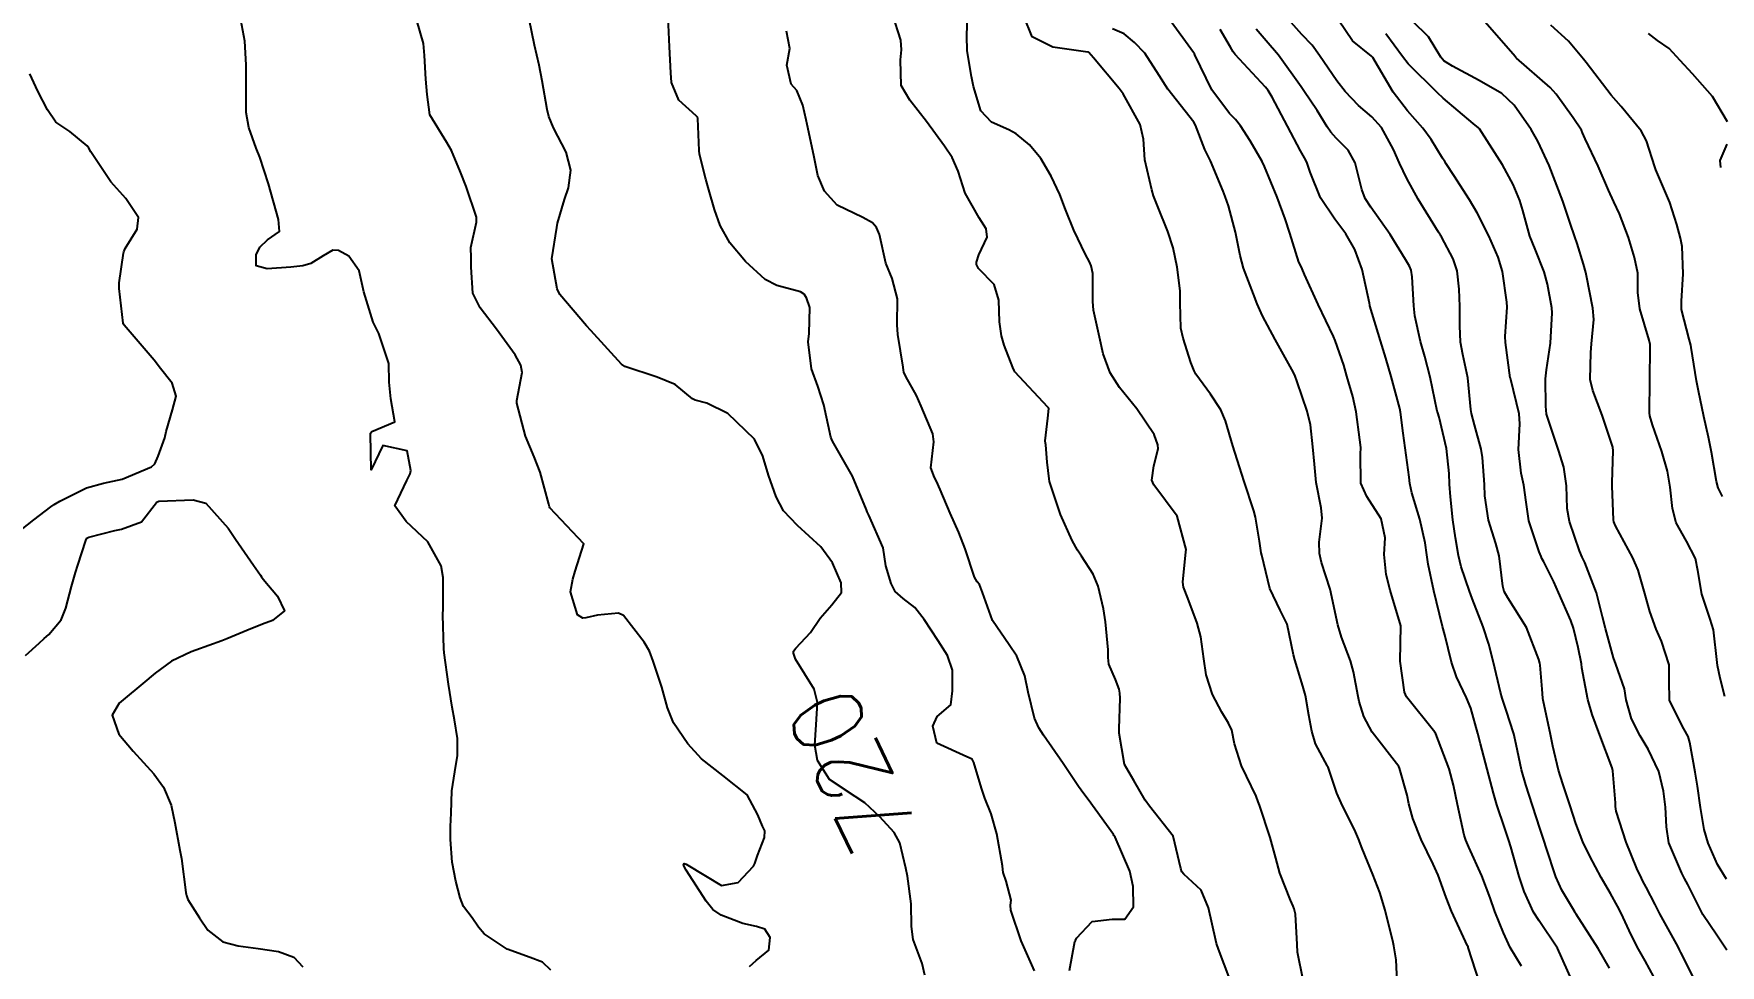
# Model space of a CAD drawing. Header units: metres. Extents: x 318500 to 325275, y 7408834 to 7428799.
# Drawn here: x 319981.1 to 320076, y 7413653.5 to 7413705.9 of the extents above; entities that cross this region are included whole.
import ezdxf
from ezdxf.enums import TextEntityAlignment as Align

# ---------------------------------------------------------------- set-up
doc = ezdxf.new("R2010")
doc.units = ezdxf.units.M
doc.header["$MEASUREMENT"] = 0
for name, color, linetype in [('Cotas', 45, 'Continuous'), ('Curvas de Nivel 1m', 11, 'Continuous'), ('Curvas de Nivel 5m', 15, 'Continuous')]:
    doc.layers.add(name, color=color, linetype=linetype)
doc.styles.add('Style-STANDARD', font='STANDARD.shx')

msp = doc.modelspace()

# ---------------------------------------------------------------- linework, layer by layer
at = {"layer": 'Curvas de Nivel 1m', "flags": 128}
for points, elevation in [([(320010.225, 7413653.245), (320009.757, 7413653.698), (320009.055, 7413653.966), (320007.767, 7413654.427), (320006.466, 7413655.3), (320006.152, 7413655.673), (320005.789, 7413656.2), (320005.315, 7413656.835), (320005.121, 7413657.32), (320004.885, 7413658.253), (320004.668, 7413659.327), (320004.57, 7413660.609), (320004.585, 7413661.329), (320004.612, 7413662.073), (320004.661, 7413663.328), (320004.815, 7413664.408), (320004.977, 7413665.324), (320004.967, 7413666.281), (320004.794, 7413667.327), (320004.663, 7413668.045), (320004.475, 7413669.332), (320004.231, 7413671.091), (320004.21, 7413671.337), (320004.141, 7413673.215), (320004.146, 7413673.338), (320004.163, 7413673.48), (320004.168, 7413675.338), (320004.05, 7413675.987), (320003.302, 7413677.348), (320002.087, 7413678.475), (320001.447, 7413679.37), (320002.114, 7413680.79), (320002.319, 7413681.157), (320002.339, 7413681.358), (320002.137, 7413682.464), (320000.766, 7413682.756), (320000.12, 7413681.39), (320000.076, 7413683.391), (320000.086, 7413683.456), (320000.152, 7413683.548), (320001.453, 7413684.079), (320001.223, 7413685.374), (320001.133, 7413686.319), (320001.106, 7413687.376), (320000.548, 7413689.063), (320000.378, 7413689.388), (320000.234, 7413689.683), (319999.712, 7413691.398), (319999.446, 7413692.576), (319998.866, 7413693.411), (319998.285, 7413693.722), (319997.96, 7413693.749), (319997.414, 7413693.429), (319996.717, 7413692.994), (319996.274, 7413692.855), (319995.607, 7413692.783), (319994.272, 7413692.688), (319993.658, 7413692.863), (319993.64, 7413693.48), (319993.858, 7413693.905), (319994.293, 7413694.326), (319994.963, 7413694.797), (319994.905, 7413695.461), (319994.34, 7413697.47), (319993.851, 7413698.973), (319993.648, 7413699.481), (319993.23, 7413700.634), (319993.091, 7413701.489), (319993.078, 7413702.822), (319993.086, 7413703.49), (319993.095, 7413704.158), (319993.006, 7413705.492), (319992.672, 7413707.292)], 718), ([(320021.4, 7413653.459), (320021.761, 7413653.803), (320022.48, 7413654.378), (320022.565, 7413655.088), (320022.258, 7413655.566), (320021.786, 7413655.701), (320021.011, 7413655.885), (320019.792, 7413656.337), (320019.337, 7413656.668), (320018.952, 7413657.133), (320017.826, 7413658.88), (320017.686, 7413659.152), (320017.724, 7413659.259), (320017.831, 7413659.221), (320017.924, 7413659.149), (320019.813, 7413658.011), (320020.753, 7413658.174), (320021.623, 7413659.102), (320021.692, 7413659.242), (320021.839, 7413659.707), (320022.24, 7413660.709), (320022.253, 7413661.094), (320022.123, 7413661.356), (320021.869, 7413661.986), (320021.265, 7413663.106), (320019.896, 7413664.203), (320018.694, 7413665.138), (320017.922, 7413665.983), (320017.121, 7413667.162), (320016.782, 7413668.001), (320016.473, 7413669.172), (320015.982, 7413670.624), (320015.768, 7413671.182), (320015.478, 7413671.705), (320014.304, 7413673.197), (320014.021, 7413673.327), (320012.844, 7413673.218), (320012.189, 7413673.056), (320012.017, 7413673.054), (320011.729, 7413673.234), (320011.324, 7413674.531), (320011.452, 7413675.239), (320011.588, 7413675.696), (320012.07, 7413677.23), (320010.166, 7413679.259), (320010.141, 7413679.3), (320010.102, 7413679.464), (320009.63, 7413681.265), (320009.284, 7413682.117), (320008.805, 7413683.273), (320008.314, 7413685.143), (320008.315, 7413685.279), (320008.608, 7413686.864), (320008.526, 7413687.277), (320008.209, 7413687.862), (320007.163, 7413689.296), (320006.248, 7413690.502), (320005.838, 7413691.316), (320005.742, 7413692.785), (320005.734, 7413693.318), (320005.714, 7413693.893), (320006.048, 7413695.314), (320006.033, 7413695.595), (320005.468, 7413697.323), (320005.143, 7413698.123), (320004.637, 7413699.336), (320004.367, 7413699.792), (320003.422, 7413701.35), (320003.268, 7413702.49), (320003.189, 7413703.352), (320003.107, 7413704.68), (320003.064, 7413705.354), (320002.47, 7413707.36)], 719), ([(320037.421, 7413653.219), (320036.67, 7413654.897), (320036.088, 7413656.623), (320036.076, 7413656.906), (320036.102, 7413657.195), (320035.823, 7413658.254), (320035.662, 7413658.747), (320035.649, 7413658.913), (320035.628, 7413659.118), (320035.302, 7413660.918), (320034.987, 7413662.034), (320034.636, 7413662.929), (320034.444, 7413663.488), (320034.003, 7413664.939), (320033.913, 7413665.115), (320033.61, 7413665.248), (320031.926, 7413666.025), (320031.7, 7413666.964), (320031.946, 7413667.518), (320032.725, 7413668.179), (320032.813, 7413668.952), (320032.804, 7413670.13), (320032.524, 7413670.955), (320032.002, 7413671.781), (320031.212, 7413672.972), (320030.687, 7413673.64), (320030.032, 7413674.16), (320029.594, 7413674.555), (320029.364, 7413675), (320029.062, 7413675.998), (320028.916, 7413677.007), (320028.097, 7413678.833), (320028.021, 7413679.021), (320027.983, 7413679.139), (320027.196, 7413681.029), (320026.147, 7413682.861), (320026.041, 7413683.042), (320025.977, 7413683.219), (320025.573, 7413685.049), (320025.234, 7413686.098), (320024.874, 7413687.06), (320024.701, 7413688.584), (320024.758, 7413689.062), (320024.796, 7413690.518), (320024.601, 7413691.065), (320024.463, 7413691.268), (320024.263, 7413691.396), (320022.923, 7413691.746), (320022.27, 7413692.089), (320021.161, 7413693.111), (320020.295, 7413694.146), (320019.742, 7413695.129), (320019.426, 7413696.03), (320019.107, 7413697.138), (320018.937, 7413697.733), (320018.585, 7413699.147), (320018.559, 7413699.343), (320018.496, 7413701.148), (320018.47, 7413701.227), (320018.392, 7413701.291), (320017.426, 7413702.185), (320017.017, 7413703.171), (320016.965, 7413703.711), (320016.893, 7413705.173), (320016.819, 7413706.82)], 721), ([(320048.412, 7413652.74), (320047.775, 7413654.424), (320047.658, 7413654.752), (320047.613, 7413654.922), (320047.204, 7413656.759), (320046.805, 7413657.75), (320045.829, 7413658.645), (320045.71, 7413658.781), (320045.648, 7413658.967), (320045.221, 7413660.786), (320043.885, 7413662.483), (320043.647, 7413662.804), (320043.009, 7413663.921), (320042.486, 7413664.821), (320042.178, 7413666.584), (320042.186, 7413666.826), (320042.237, 7413668.554), (320042.23, 7413668.826), (320042.194, 7413669.048), (320041.978, 7413669.599), (320041.606, 7413670.456), (320041.569, 7413670.836), (320041.569, 7413671.264), (320041.417, 7413672.839), (320041.305, 7413673.566), (320040.998, 7413674.846), (320040.724, 7413675.517), (320040.067, 7413676.538), (320039.847, 7413676.862), (320039.538, 7413677.406), (320038.88, 7413678.872), (320038.272, 7413680.734), (320038.247, 7413680.879), (320038.139, 7413681.81), (320038.053, 7413682.786), (320038.037, 7413682.882), (320038.023, 7413683.011), (320038.171, 7413684.297), (320038.224, 7413684.835), (320038.208, 7413684.88), (320038.181, 7413684.92), (320036.325, 7413686.908), (320036.278, 7413686.976), (320036.212, 7413687.141), (320035.715, 7413688.407), (320035.568, 7413688.92), (320035.455, 7413689.709), (320035.415, 7413690.923), (320035.149, 7413691.807), (320034.278, 7413692.707), (320034.157, 7413692.941), (320034.154, 7413693.069), (320034.288, 7413693.487), (320034.769, 7413694.467), (320034.7, 7413694.934), (320034.319, 7413695.567), (320033.531, 7413696.948), (320033.125, 7413698.179), (320032.786, 7413698.956), (320032.369, 7413699.588), (320031.356, 7413700.976), (320030.408, 7413702.182), (320029.931, 7413702.997), (320029.886, 7413704.45), (320029.948, 7413704.997), (320029.905, 7413705.541), (320029.436, 7413707.006)], 723), ([(320052.526, 7413652.688), (320052.209, 7413654.258), (320052.191, 7413654.694), (320052.107, 7413656.394), (320052.029, 7413656.697), (320051.968, 7413656.854), (320051.815, 7413657.194), (320051.216, 7413658.706), (320051.006, 7413659.545), (320050.686, 7413660.712), (320050.072, 7413662.534), (320050.007, 7413662.719), (320049.893, 7413663.043), (320049.342, 7413664.166), (320049.068, 7413664.733), (320048.681, 7413665.987), (320048.525, 7413666.741), (320048.34, 7413667.138), (320047.955, 7413667.755), (320047.434, 7413668.758), (320047.073, 7413669.856), (320046.947, 7413670.766), (320046.784, 7413671.993), (320046.573, 7413672.772), (320046.041, 7413674.168), (320045.806, 7413674.782), (320045.761, 7413675.075), (320045.935, 7413676.781), (320045.945, 7413676.908), (320045.453, 7413678.786), (320044.126, 7413680.539), (320044.016, 7413680.802), (320044.138, 7413681.619), (320044.382, 7413682.563), (320044.355, 7413682.798), (320044.159, 7413683.367), (320043.187, 7413684.815), (320042.198, 7413686.014), (320041.677, 7413686.838), (320041.292, 7413687.915), (320041.087, 7413688.847), (320040.746, 7413690.359), (320040.696, 7413690.853), (320040.705, 7413692.432), (320040.616, 7413692.855), (320040.52, 7413693.085), (320040.296, 7413693.499), (320039.633, 7413694.867), (320039.168, 7413696.031), (320038.851, 7413696.875), (320038.355, 7413697.904), (320037.777, 7413698.889), (320037.149, 7413699.669), (320036.384, 7413700.288), (320035.975, 7413700.505), (320035.004, 7413700.931), (320034.4, 7413701.575), (320033.993, 7413702.944), (320033.873, 7413703.499), (320033.633, 7413704.948), (320033.613, 7413705.794), (320033.652, 7413706.948)], 724), ([(320064.813, 7413653.476), (320064.183, 7413654.534), (320063.792, 7413655.345), (320063.321, 7413656.545), (320063.044, 7413657.321), (320062.577, 7413658.553), (320061.854, 7413660.161), (320061.674, 7413660.563), (320061.59, 7413660.839), (320061.22, 7413662.57), (320060.981, 7413663.654), (320060.738, 7413664.578), (320059.989, 7413666.54), (320059.964, 7413666.59), (320059.941, 7413666.632), (320058.346, 7413668.614), (320058.232, 7413668.876), (320057.99, 7413670.62), (320058.02, 7413672.62), (320057.42, 7413674.626), (320057.194, 7413675.493), (320057.085, 7413676.63), (320057.144, 7413677.57), (320056.921, 7413678.632), (320056.119, 7413679.897), (320055.776, 7413680.645), (320055.762, 7413682.262), (320055.774, 7413682.646), (320055.73, 7413683.072), (320055.519, 7413684.65), (320055.326, 7413685.52), (320054.998, 7413686.658), (320054.82, 7413687.265), (320054.326, 7413688.669), (320054.233, 7413688.894), (320053.369, 7413690.683), (320052.604, 7413692.377), (320052.474, 7413692.697), (320052.413, 7413692.82), (320052.294, 7413693.063), (320051.777, 7413694.705), (320051.521, 7413695.509), (320051.067, 7413696.713), (320050.366, 7413698.439), (320050.236, 7413698.722), (320049.545, 7413699.896), (320049.002, 7413700.741), (320048.731, 7413701.081), (320048.4, 7413701.433), (320047.395, 7413702.765), (320046.449, 7413704.724), (320046.42, 7413704.78), (320046.369, 7413704.862), (320044.967, 7413706.795)], 727), ([(320074.721, 7413652.39), (320073.778, 7413654.238), (320073.705, 7413654.401), (320073.617, 7413654.568), (320072.6, 7413656.418), (320072.338, 7413656.945), (320071.825, 7413657.92), (320071.644, 7413658.249), (320071.555, 7413658.434), (320071.299, 7413658.977), (320070.692, 7413660.448), (320070.141, 7413662.201), (320070.1, 7413662.457), (320070.091, 7413662.656), (320069.949, 7413664.459), (320069.912, 7413664.623), (320069.227, 7413666.467), (320068.795, 7413667.634), (320068.537, 7413668.474), (320068.215, 7413670.25), (320068.18, 7413670.478), (320068.004, 7413671.398), (320067.745, 7413672.484), (320067.59, 7413672.923), (320066.9, 7413674.497), (320066.641, 7413675.086), (320066.067, 7413676.21), (320065.963, 7413676.405), (320065.915, 7413676.512), (320065.809, 7413676.779), (320065.22, 7413678.523), (320065.074, 7413679.567), (320064.95, 7413680.528), (320064.799, 7413681.192), (320064.643, 7413682.533), (320064.725, 7413683.978), (320064.682, 7413684.532), (320064.209, 7413686.476), (320064.189, 7413686.54), (320064.182, 7413686.569), (320063.905, 7413688.543), (320063.896, 7413688.883), (320064.004, 7413690.543), (320063.995, 7413690.812), (320063.74, 7413692.546), (320063.493, 7413693.353), (320062.976, 7413694.553), (320062.329, 7413695.838), (320061.891, 7413696.567), (320061.005, 7413697.936), (320060.585, 7413698.587), (320060.502, 7413698.719), (320060.373, 7413698.916), (320059.739, 7413699.955), (320059.262, 7413700.607), (320058.404, 7413701.582), (320057.595, 7413702.628), (320056.449, 7413704.581), (320056.386, 7413704.641), (320055.309, 7413705.508), (320054.52, 7413706.669)], 731), ([(320076.335, 7413658.372), (320075.842, 7413659.196), (320075.304, 7413660.386), (320075.095, 7413661.164), (320074.876, 7413662.39), (320074.703, 7413663.591), (320074.579, 7413664.393), (320074.273, 7413666.059), (320074.182, 7413666.398), (320073.946, 7413666.82), (320073.136, 7413668.413), (320073.11, 7413669.542), (320073.12, 7413670.413), (320072.683, 7413671.747), (320072.394, 7413672.424), (320072.035, 7413673.43), (320071.749, 7413674.435), (320071.377, 7413675.754), (320071.068, 7413676.445), (320070.097, 7413678.233), (320070.008, 7413678.461), (320069.99, 7413678.573), (320069.917, 7413680.462), (320069.916, 7413680.678), (320069.977, 7413682.462), (320069.951, 7413682.664), (320069.353, 7413684.468), (320068.823, 7413685.852), (320068.676, 7413686.475), (320068.708, 7413687.993), (320068.751, 7413688.475), (320068.89, 7413689.834), (320068.83, 7413690.474), (320068.471, 7413692.295), (320068.424, 7413692.479), (320068.295, 7413692.946), (320067.944, 7413694.123), (320067.818, 7413694.487), (320067.546, 7413695.268), (320067.13, 7413696.498), (320066.37, 7413698.51), (320065.733, 7413699.869), (320065.36, 7413700.525), (320064.41, 7413701.892), (320063.699, 7413702.547), (320062.431, 7413703.289), (320060.935, 7413704.09), (320060.447, 7413704.396), (320060.277, 7413704.593), (320059.587, 7413705.729), (320058.691, 7413706.617)], 733), ([(320076.24, 7413668.643), (320075.983, 7413669.667), (320075.844, 7413670.381), (320075.821, 7413670.553), (320075.603, 7413672.384), (320075.423, 7413672.992), (320074.948, 7413674.391), (320074.739, 7413675.718), (320074.605, 7413676.395), (320074.085, 7413677.375), (320073.512, 7413678.409), (320073.303, 7413679.222), (320073.173, 7413680.414), (320073.031, 7413681.309), (320072.707, 7413682.422), (320072.172, 7413683.921), (320072.036, 7413684.432), (320072.015, 7413684.6), (320072.033, 7413686.433), (320072.056, 7413688.261), (320072.044, 7413688.433), (320071.99, 7413688.677), (320071.46, 7413690.442), (320071.353, 7413691.365), (320071.347, 7413692.444), (320071.178, 7413693.326), (320070.826, 7413694.452), (320070.33, 7413695.781), (320070.005, 7413696.463), (320069.7, 7413697.116), (320069.119, 7413698.473), (320068.385, 7413700.01), (320068.249, 7413700.342), (320068.181, 7413700.483), (320067.718, 7413701.173), (320066.767, 7413702.505), (320066.426, 7413702.879), (320064.53, 7413704.539), (320064.489, 7413704.578), (320064.451, 7413704.628), (320062.774, 7413706.557)], 734), ([(320039.385, 7413653.234), (320039.701, 7413654.861), (320039.722, 7413654.919), (320039.783, 7413655.048), (320040.658, 7413655.986), (320041.799, 7413656.126), (320042.507, 7413656.111), (320042.987, 7413656.812), (320042.969, 7413657.96), (320042.783, 7413658.816), (320041.961, 7413660.726), (320041.893, 7413660.83), (320041.861, 7413660.875), (320040.435, 7413662.852), (320040.204, 7413663.166), (320039.897, 7413663.58), (320039.032, 7413664.869), (320037.934, 7413666.467), (320037.663, 7413666.884), (320037.416, 7413667.42), (320037.068, 7413668.894), (320036.884, 7413669.802), (320036.428, 7413670.903), (320036, 7413671.545), (320035.065, 7413672.924), (320034.495, 7413674.482), (320034.325, 7413674.936), (320034.206, 7413675.092), (320034.054, 7413675.359), (320033.52, 7413676.945), (320033.177, 7413677.855), (320032.688, 7413678.954), (320032.113, 7413680.278), (320031.909, 7413680.754), (320031.798, 7413680.965), (320031.588, 7413681.508), (320031.762, 7413682.966), (320031.702, 7413683.421), (320031.055, 7413684.977), (320030.778, 7413685.573), (320030.196, 7413686.63), (320030.079, 7413686.872), (320030.052, 7413686.992), (320030.031, 7413687.164), (320029.746, 7413688.997), (320029.702, 7413689.534), (320029.719, 7413690.998), (320029.412, 7413692.143), (320029.066, 7413693.008), (320028.704, 7413694.614), (320028.536, 7413695.017), (320028.314, 7413695.274), (320027.769, 7413695.575), (320026.329, 7413696.274), (320025.604, 7413697.051), (320025.239, 7413697.947), (320025.015, 7413699.06), (320024.646, 7413700.807), (320024.587, 7413701.067), (320024.402, 7413701.901), (320024.059, 7413702.719), (320023.735, 7413703.08), (320023.498, 7413704.151), (320023.66, 7413705.082), (320023.477, 7413706.062)], 722), ([(320062.45, 7413652.553), (320061.815, 7413654.524), (320061.805, 7413654.56), (320061.781, 7413654.611), (320060.879, 7413656.574), (320060.57, 7413657.331), (320060.124, 7413658.586), (320059.839, 7413659.218), (320059.162, 7413660.6), (320058.697, 7413661.788), (320058.481, 7413662.611), (320058.383, 7413663.101), (320057.956, 7413664.619), (320057.911, 7413664.696), (320056.406, 7413666.635), (320055.953, 7413667.512), (320055.686, 7413668.364), (320055.626, 7413668.645), (320055.365, 7413670.031), (320055.193, 7413670.652), (320054.687, 7413671.982), (320054.476, 7413672.663), (320054.05, 7413674.67), (320053.561, 7413676.174), (320053.445, 7413676.679), (320053.44, 7413677.319), (320053.599, 7413678.678), (320053.539, 7413679.248), (320053.258, 7413680.683), (320053.166, 7413681.711), (320053.081, 7413682.686), (320052.938, 7413683.918), (320052.758, 7413684.691), (320052.205, 7413686.345), (320052.059, 7413686.702), (320051.888, 7413687.029), (320050.955, 7413688.713), (320050.25, 7413690.055), (320049.948, 7413690.725), (320049.735, 7413691.261), (320049.176, 7413692.737), (320048.992, 7413693.434), (320048.729, 7413694.744), (320048.332, 7413696.231), (320048.15, 7413696.753), (320048.041, 7413697.058), (320047.313, 7413698.766), (320047.012, 7413699.406), (320046.487, 7413700.779), (320046.392, 7413700.939), (320044.916, 7413702.795), (320044.431, 7413703.557), (320043.626, 7413704.812), (320043.045, 7413705.411), (320042.461, 7413705.905), (320041.806, 7413706.183)], 726), ([(320067.713, 7413652.519), (320066.829, 7413654.494), (320065.803, 7413656.033), (320065.491, 7413656.515), (320064.966, 7413657.668), (320064.68, 7413658.527), (320064.206, 7413660.184), (320064.1, 7413660.536), (320063.87, 7413661.225), (320063.435, 7413662.545), (320063.244, 7413663.199), (320062.883, 7413664.55), (320062.499, 7413665.987), (320062.357, 7413666.556), (320061.961, 7413667.982), (320061.722, 7413668.564), (320061.155, 7413669.745), (320060.881, 7413670.577), (320060.493, 7413672.102), (320060.373, 7413672.585), (320060.04, 7413673.957), (320059.887, 7413674.592), (320059.558, 7413676.091), (320059.488, 7413676.599), (320059.404, 7413677.276), (320059.101, 7413678.605), (320058.646, 7413680.088), (320058.533, 7413680.614), (320058.493, 7413680.974), (320058.268, 7413682.618), (320058.162, 7413683.443), (320058.013, 7413684.622), (320057.964, 7413684.841), (320057.488, 7413686.627), (320057.18, 7413687.67), (320056.874, 7413688.634), (320056.289, 7413690.61), (320056.284, 7413690.64), (320056.262, 7413690.755), (320055.845, 7413692.647), (320055.433, 7413693.784), (320054.94, 7413694.661), (320054.322, 7413695.488), (320053.505, 7413696.683), (320052.934, 7413698.119), (320052.74, 7413698.694), (320052.609, 7413698.933), (320052.376, 7413699.333), (320051.645, 7413700.707), (320050.792, 7413702.338), (320050.569, 7413702.719), (320050.423, 7413702.914), (320048.706, 7413704.746), (320048.595, 7413704.891), (320048.454, 7413705.151), (320047.862, 7413706.157)], 728), ([(320069.763, 7413653.358), (320069.123, 7413654.467), (320067.891, 7413656.397), (320067.835, 7413656.48), (320067.81, 7413656.524), (320067.085, 7413657.754), (320066.738, 7413658.496), (320066.201, 7413660.158), (320066.093, 7413660.507), (320065.87, 7413661.183), (320065.429, 7413662.517), (320065.048, 7413663.67), (320064.812, 7413664.526), (320064.521, 7413665.941), (320064.379, 7413666.533), (320063.96, 7413667.877), (320063.735, 7413668.542), (320063.63, 7413668.887), (320063.234, 7413670.548), (320062.969, 7413671.587), (320062.66, 7413672.554), (320062.044, 7413674.156), (320061.886, 7413674.562), (320061.42, 7413675.926), (320061.263, 7413676.572), (320061.095, 7413677.565), (320060.953, 7413678.577), (320060.824, 7413679.875), (320060.772, 7413680.58), (320060.745, 7413681.189), (320060.603, 7413682.583), (320060.176, 7413684.35), (320060.105, 7413684.591), (320060.078, 7413684.695), (320059.684, 7413686.598), (320059.384, 7413687.765), (320059.138, 7413688.606), (320058.81, 7413690.053), (320058.751, 7413690.613), (320058.665, 7413692.234), (320058.603, 7413692.615), (320058.512, 7413692.837), (320058.296, 7413693.219), (320057.436, 7413694.629), (320056.333, 7413696.164), (320056.023, 7413696.645), (320055.839, 7413697.156), (320055.454, 7413698.654), (320055.072, 7413699.355), (320054.384, 7413700.046), (320054.087, 7413700.374), (320053.891, 7413700.677), (320053.317, 7413701.599), (320052.579, 7413702.698), (320052.423, 7413702.933), (320051.153, 7413704.713), (320050.458, 7413705.506), (320049.899, 7413706.163)], 729), ([(320076.361, 7413654.371), (320075.793, 7413655.218), (320075.007, 7413656.388), (320074.161, 7413658.062), (320073.99, 7413658.398), (320073.834, 7413658.698), (320073.107, 7413660.411), (320072.975, 7413661.312), (320072.905, 7413662.415), (320072.802, 7413663.32), (320072.536, 7413664.421), (320071.929, 7413665.678), (320071.49, 7413666.437), (320071.008, 7413667.39), (320070.694, 7413668.449), (320070.598, 7413669.073), (320070.118, 7413670.458), (320069.995, 7413670.809), (320069.535, 7413672.465), (320069.378, 7413673.118), (320069.04, 7413674.47), (320068.374, 7413676.17), (320068.228, 7413676.478), (320068.075, 7413676.835), (320067.516, 7413678.489), (320067.387, 7413679.215), (320067.339, 7413680.492), (320067.19, 7413681.544), (320066.894, 7413682.499), (320066.235, 7413684.454), (320066.221, 7413684.509), (320066.187, 7413684.962), (320066.162, 7413686.511), (320066.215, 7413687.016), (320066.443, 7413688.507), (320066.542, 7413690.219), (320066.524, 7413690.506), (320066.28, 7413691.829), (320066.084, 7413692.513), (320065.573, 7413693.791), (320065.289, 7413694.525), (320064.887, 7413695.976), (320064.724, 7413696.534), (320064.353, 7413697.439), (320063.749, 7413698.546), (320062.58, 7413700.366), (320062.443, 7413700.559), (320062.391, 7413700.613), (320062.094, 7413700.865), (320060.416, 7413702.291), (320060.087, 7413702.595), (320058.444, 7413704.223), (320058.113, 7413704.623), (320057.18, 7413705.915)], 732), ([(320076.399, 7413700.954), (320075.561, 7413702.389), (320074.439, 7413703.661), (320073.736, 7413704.411), (320073.11, 7413705.073), (320072.461, 7413705.523), (320071.96, 7413705.933)], 736), ([(319980.071, 7413677.731), (319981.144, 7413678.584), (319982.095, 7413679.304), (319982.289, 7413679.435), (319982.605, 7413679.622), (319984.108, 7413680.376), (319985.067, 7413680.634), (319986.113, 7413680.854), (319987.762, 7413681.555), (319987.943, 7413681.732), (319988.129, 7413682.15), (319988.504, 7413683.186), (319988.584, 7413683.543), (319988.945, 7413684.762), (319989.155, 7413685.535), (319988.919, 7413686.27), (319988.196, 7413687.181), (319988.038, 7413687.392), (319987.916, 7413687.554), (319986.229, 7413689.517), (319986.193, 7413689.58), (319986.176, 7413689.635), (319985.945, 7413691.583), (319985.941, 7413691.905), (319986.191, 7413693.581), (319986.208, 7413693.654), (319986.284, 7413693.839), (319986.952, 7413694.918), (319987.035, 7413695.569), (319986.326, 7413696.647), (319985.481, 7413697.589), (319984.357, 7413699.267), (319984.233, 7413699.476), (319984.143, 7413699.603), (319983.161, 7413700.407), (319982.38, 7413700.933), (319981.908, 7413701.637), (319981.376, 7413702.675), (319980.916, 7413703.653)], 717), ([(320076.03, 7413698.383), (320075.983, 7413698.774), (320076.383, 7413699.701)], 736), ([(319980.678, 7413670.951), (319981.447, 7413671.638), (319981.732, 7413671.896), (319981.997, 7413672.124), (319982.681, 7413672.948), (319982.951, 7413673.616), (319983.254, 7413674.833), (319983.488, 7413675.608), (319983.624, 7413676.028), (319984.067, 7413677.421), (319984.129, 7413677.54), (319984.246, 7413677.598), (319985.692, 7413677.967), (319986.077, 7413678.045), (319987.191, 7413678.456), (319988.051, 7413679.551), (319988.1, 7413679.594), (319988.173, 7413679.621), (319990.102, 7413679.693), (319990.821, 7413679.513), (319992.079, 7413678.107), (319992.479, 7413677.494), (319993.494, 7413676.033), (319993.883, 7413675.472), (319993.947, 7413675.379), (319994.038, 7413675.247), (319994.854, 7413674.283), (319995.24, 7413673.452), (319994.56, 7413672.914), (319994.009, 7413672.714), (319993.127, 7413672.36), (319991.996, 7413671.89), (319991.717, 7413671.78), (319990.99, 7413671.51), (319990.256, 7413671.248), (319989.984, 7413671.147), (319988.893, 7413670.62), (319987.966, 7413669.954), (319987.747, 7413669.769), (319987.491, 7413669.557), (319985.947, 7413668.268), (319985.55, 7413667.584), (319985.924, 7413666.532), (319986.722, 7413665.568), (319987.891, 7413664.29), (319988.442, 7413663.542), (319988.874, 7413662.539), (319989.067, 7413661.532), (319989.355, 7413660.009), (319989.457, 7413659.526), (319989.702, 7413657.621), (319989.719, 7413657.521), (319989.734, 7413657.455), (319989.797, 7413657.217), (319990.466, 7413656.189), (319990.934, 7413655.503), (319991.77, 7413654.84), (319992.634, 7413654.615), (319993.765, 7413654.478), (319994.912, 7413654.303), (319995.758, 7413653.989), (319996.269, 7413653.432)], 718)]:
    msp.add_lwpolyline(points, dxfattribs=dict(at, elevation=elevation))
at = {"layer": 'Curvas de Nivel 5m', "flags": 128}
for points, elevation in [([(320031.26, 7413652.967), (320031.106, 7413653.624), (320030.601, 7413654.978), (320030.507, 7413655.699), (320030.482, 7413656.98), (320030.274, 7413658.532), (320030.196, 7413658.985), (320029.851, 7413660.421), (320029.533, 7413660.995), (320028.73, 7413661.869), (320027.876, 7413662.656), (320027.334, 7413663.025), (320025.894, 7413663.983), (320025.213, 7413665.05), (320025.071, 7413665.904), (320025.137, 7413667.052), (320025.212, 7413668.311), (320025.035, 7413669.054), (320023.985, 7413670.747), (320023.86, 7413671.072), (320023.866, 7413671.198), (320023.994, 7413671.355), (320024.817, 7413672.249), (320025.378, 7413673.05), (320026.028, 7413673.797), (320026.573, 7413674.496), (320026.557, 7413675.035), (320026.057, 7413676.155), (320025.399, 7413677.05), (320024.088, 7413678.251), (320023.304, 7413679.082), (320022.891, 7413679.871), (320022.464, 7413681.095), (320022.136, 7413682.156), (320021.677, 7413683.105), (320020.172, 7413684.562), (320018.994, 7413685.138), (320018.33, 7413685.296), (320018.182, 7413685.387), (320017.205, 7413686.18), (320016.194, 7413686.593), (320014.389, 7413687.198), (320014.202, 7413687.321), (320012.465, 7413689.226), (320012.234, 7413689.489), (320010.728, 7413691.253), (320010.576, 7413691.568), (320010.28, 7413693.26), (320010.55, 7413695.013), (320010.6, 7413695.256), (320010.997, 7413696.583), (320011.223, 7413697.247), (320011.353, 7413698.248), (320011.079, 7413699.249), (320010.38, 7413700.616), (320010.112, 7413701.263), (320010.007, 7413701.653), (320009.726, 7413703.267), (320009.557, 7413704.14), (320009.302, 7413705.271), (320008.997, 7413706.74)], 720), ([(320057.823, 7413652.619), (320057.768, 7413653.825), (320057.641, 7413654.621), (320057.6, 7413654.805), (320057.142, 7413656.627), (320056.838, 7413657.612), (320056.443, 7413658.634), (320055.852, 7413660.091), (320055.637, 7413660.643), (320055.472, 7413661.04), (320054.68, 7413662.658), (320054.433, 7413663.2), (320053.939, 7413664.67), (320053.932, 7413664.691), (320053.911, 7413664.732), (320053.227, 7413665.978), (320053.014, 7413666.684), (320052.861, 7413667.594), (320052.658, 7413668.69), (320052.512, 7413669.228), (320052.061, 7413670.699), (320051.994, 7413670.988), (320051.625, 7413672.704), (320051.248, 7413673.491), (320050.655, 7413674.714), (320050.202, 7413676.585), (320050.181, 7413676.719), (320050.08, 7413677.376), (320049.846, 7413678.724), (320049.758, 7413679.073), (320049.223, 7413680.734), (320048.957, 7413681.556), (320048.581, 7413682.744), (320048.171, 7413684.14), (320047.905, 7413684.754), (320047.314, 7413685.642), (320046.503, 7413686.776), (320046.398, 7413686.963), (320046.216, 7413687.424), (320045.782, 7413688.784), (320045.662, 7413689.362), (320045.623, 7413690.786), (320045.612, 7413691.445), (320045.448, 7413692.788), (320045.215, 7413693.877), (320044.921, 7413694.794), (320044.332, 7413696.238), (320044.122, 7413696.803), (320044.015, 7413697.134), (320043.629, 7413698.811), (320043.547, 7413699.978), (320043.375, 7413700.815), (320042.415, 7413702.526), (320042.188, 7413702.833), (320040.749, 7413704.552), (320040.48, 7413704.86), (320040.461, 7413704.871), (320040.432, 7413704.878), (320038.453, 7413705.149), (320037.288, 7413705.728), (320036.828, 7413706.905)], 725), ([(320072.506, 7413652.419), (320071.77, 7413653.777), (320071.395, 7413654.436), (320070.988, 7413655.247), (320070.425, 7413656.451), (320070.22, 7413656.86), (320069.821, 7413657.568), (320069.291, 7413658.465), (320068.658, 7413659.661), (320068.271, 7413660.476), (320067.875, 7413661.494), (320067.544, 7413662.485), (320067.134, 7413663.724), (320066.894, 7413664.495), (320066.584, 7413665.846), (320066.453, 7413666.502), (320066.034, 7413668.444), (320066.018, 7413668.509), (320066.015, 7413668.554), (320065.976, 7413669.062), (320065.871, 7413670.394), (320065.85, 7413670.512), (320065.788, 7413670.718), (320065.1, 7413672.524), (320064.045, 7413674.19), (320063.845, 7413674.542), (320063.757, 7413674.838), (320063.562, 7413676.545), (320063.373, 7413677.254), (320062.952, 7413678.551), (320062.746, 7413679.928), (320062.726, 7413680.554), (320062.623, 7413682.077), (320062.537, 7413682.556), (320062.17, 7413683.915), (320062, 7413684.563), (320061.963, 7413684.784), (320061.794, 7413686.566), (320061.522, 7413687.87), (320061.386, 7413688.573), (320061.34, 7413689.477), (320061.344, 7413690.574), (320061.302, 7413691.547), (320061.186, 7413692.577), (320060.964, 7413693.247), (320060.309, 7413694.487), (320060.273, 7413694.554), (320060.252, 7413694.591), (320060.145, 7413694.76), (320059.003, 7413696.61), (320058.357, 7413697.779), (320057.957, 7413698.624), (320057.609, 7413699.397), (320056.932, 7413700.635), (320056.399, 7413701.239), (320055.638, 7413701.881), (320054.896, 7413702.663), (320054.429, 7413703.26), (320053.458, 7413704.685), (320053.039, 7413705.274), (320052.462, 7413705.869), (320051.711, 7413706.708)], 730), ([(320076.123, 7413679.894), (320075.871, 7413680.383), (320075.787, 7413680.73), (320075.506, 7413682.386), (320075.325, 7413683.226), (320075.059, 7413684.391), (320074.763, 7413685.833), (320074.662, 7413686.395), (320074.361, 7413688.266), (320074.331, 7413688.399), (320074.235, 7413688.729), (320073.817, 7413690.407), (320073.803, 7413690.871), (320073.905, 7413692.406), (320073.846, 7413693.947), (320073.758, 7413694.408), (320073.55, 7413695.183), (320073.158, 7413696.418), (320072.367, 7413698.26), (320072.304, 7413698.431), (320071.843, 7413699.897), (320071.551, 7413700.443), (320070.41, 7413701.827), (320069.862, 7413702.466), (320068.447, 7413704.285), (320068.302, 7413704.482), (320067.453, 7413705.489), (320066.469, 7413706.395)], 735)]:
    msp.add_lwpolyline(points, dxfattribs=dict(at, elevation=elevation))

# ---------------------------------------------------------------- texts
at = {"layer": 'Cotas', "style": 'Style-STANDARD'}
msp.add_text('720', height=4, rotation=115.57477, dxfattribs=at).set_placement((320027.145, 7413664.471, 720), align=Align.MIDDLE_CENTER)

doc.saveas('drawing.dxf')
